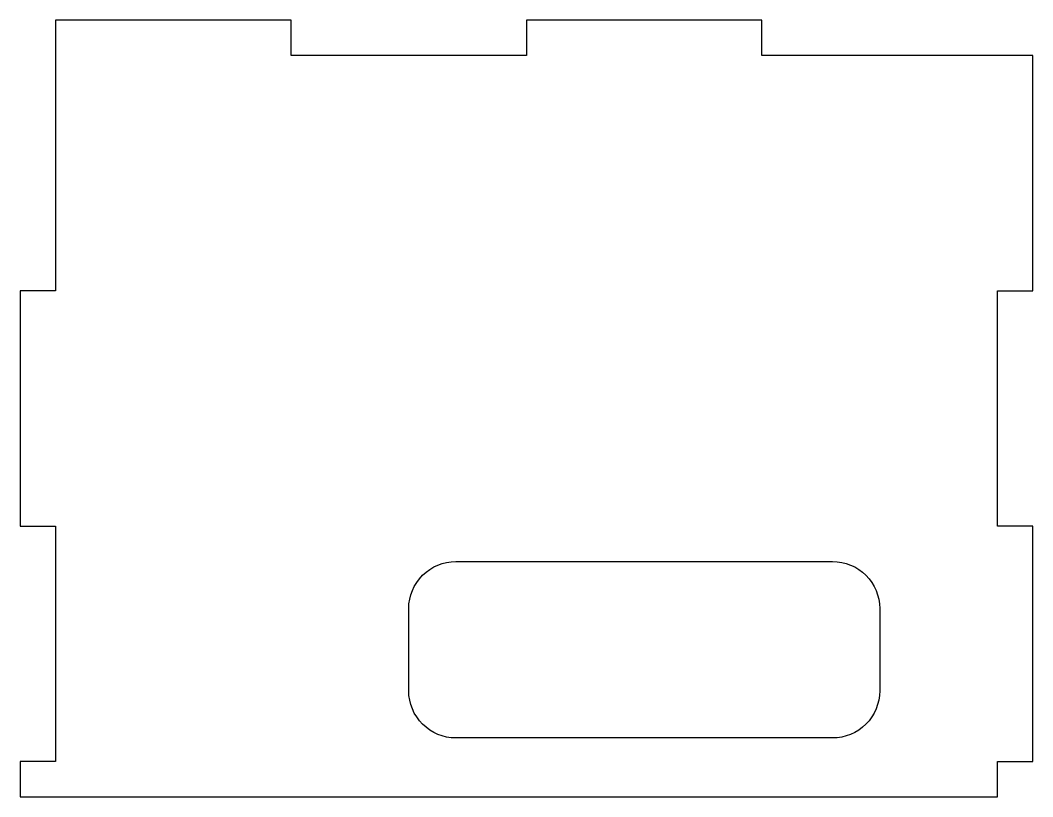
# Model space of a CAD drawing. Header units: millimetres. Extents: x 0 to 86, y 0 to 66.
import ezdxf

# ---------------------------------------------------------------- set-up
doc = ezdxf.new("R2010")
doc.units = ezdxf.units.MM

msp = doc.modelspace()

# ---------------------------------------------------------------- linework, layer by layer
msp.add_lwpolyline([(0, 0), (83, 0), (83, 3), (86, 3), (86, 23), (83, 23), (83, 43), (86, 43), (86, 63), (63, 63), (63, 66), (43, 66), (43, 63), (23, 63), (23, 66), (3, 66), (3, 43), (0, 43), (0, 23), (3, 23), (3, 3), (0, 3)], close=True)
msp.add_lwpolyline([(33, 9), (33, 16, -0.414214), (37, 20), (69, 20, -0.414214), (73, 16), (73, 9, -0.414214), (69, 5), (37, 5, -0.414214)], format="xyb", close=True)

doc.saveas('drawing.dxf')
